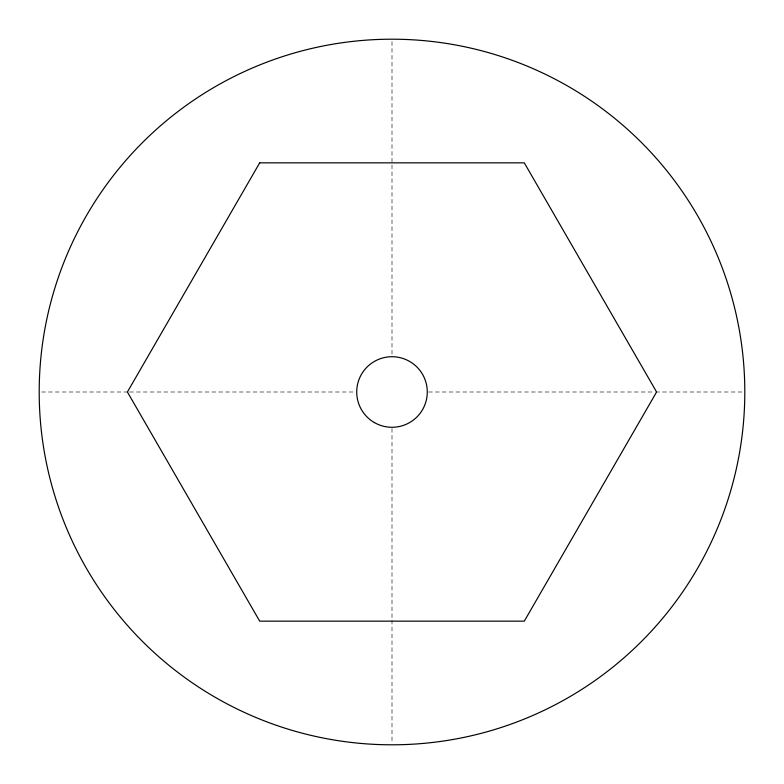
<?xml version="1.0" encoding="UTF-8"?>
<svg xmlns="http://www.w3.org/2000/svg" width="784" height="784" viewBox="0 0 784 784"><rect width="100%" height="100%" fill="white"/><g stroke="black" fill="none" stroke-linecap="round" stroke-linejoin="round"><path stroke-width="0.59" stroke-dasharray="3.92 2.94" d="M41.64 392L128.351 392M129.576 392L355.495 392M428.505 392L654.424 392M655.649 392L742.36 392M392 41.64L392 163.768M392 164.983L392 355.495M392 428.505L392 619.017M392 620.232L392 742.36"/><path stroke-width="1.18" d="M259.7 162.847L127.4 392L259.7 621.153L524.3 621.153L656.6 392L524.3 162.847L259.7 162.847M215.6 697.535A352.8 352.8 0 0 0 744.8 392A352.8 352.8 0 0 0 215.6 86.465A352.8 352.8 0 0 0 215.6 697.535M374.36 422.556A35.28 35.28 0 0 0 427.28 392A35.28 35.28 0 0 0 374.36 361.444A35.28 35.28 0 0 0 374.36 422.556"/></g></svg>
